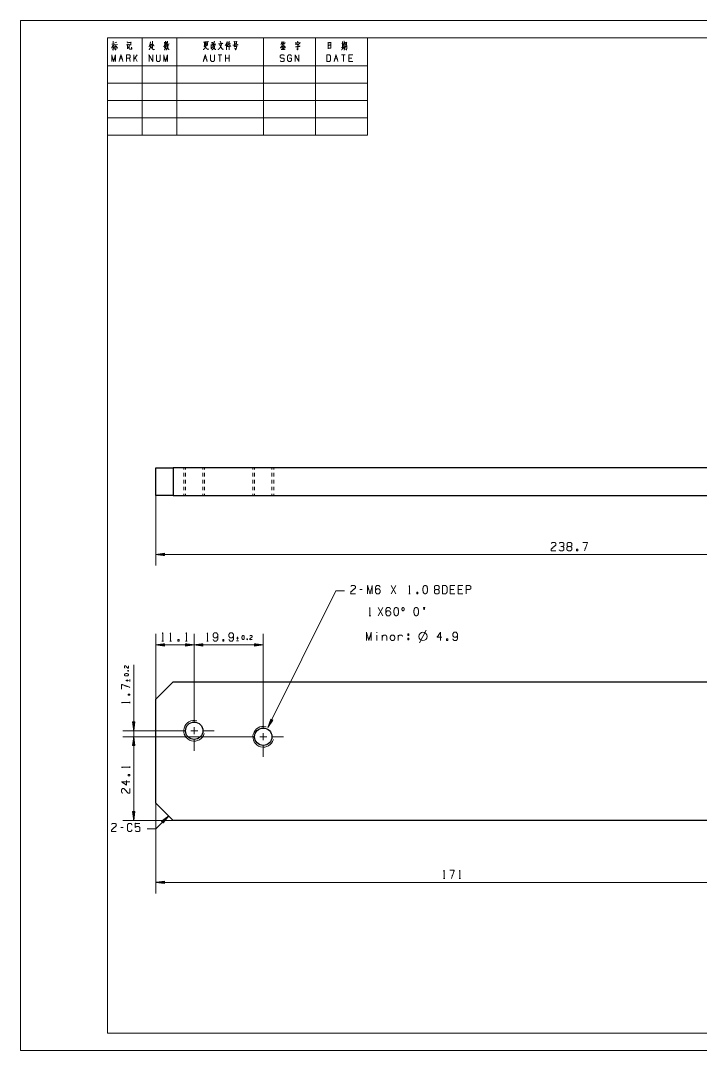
# Model space of a CAD drawing. Header units: millimetres. Extents: x 0 to 420, y 0 to 297.
# Drawn here: x 0 to 195.9, y 0 to 297 of the extents above; entities that cross this region are included whole.
import ezdxf

# ---------------------------------------------------------------- set-up
doc = ezdxf.new("R2010")
doc.units = ezdxf.units.MM
doc.layers.add('1', color=7, linetype='Continuous', true_color=0xffffff)

msp = doc.modelspace()

# ---------------------------------------------------------------- linework, layer by layer
at = {"layer": '1', "color": 132, "linetype": 'Continuous', "lineweight": 18}
for p, q in [((0, 297), (0, 0)), ((420, 297), (0, 297)), ((25, 292), (25, 264)), ((25, 292), (100, 292)), ((25, 292), (100, 292)), ((25, 292), (100, 292)), ((25, 292), (25, 5)), ((415, 292), (25, 292)), ((35, 292), (35, 264)), ((45, 292), (45, 264)), ((70, 292), (70, 264)), ((85, 292), (85, 264)), ((100, 292), (100, 264)), ((25, 284), (100, 284)), ((25, 279), (100, 279)), ((25, 274), (100, 274)), ((25, 269), (100, 269)), ((25, 264), (100, 264)), ((25, 5), (415, 5)), ((0, 0), (420, 0))]:
    msp.add_line(p, q, dxfattribs=at)
at = {"layer": '1', "color": 95, "linetype": 'Continuous', "lineweight": 18}
for p, q in [((26.34, 290.18), (26.96, 290.3)), ((26.7, 289.95), (26.92, 289.68)), ((26.99, 289.99), (27.95, 290.14)), ((27.13, 290.61), (27.71, 290.74)), ((41.34, 290.22), (42.13, 290.38)), ((42.25, 290.16), (42.79, 290.28)), ((53.17, 290.09), (53.7, 290.18)), ((54.91, 288.87), (55.37, 289.43)), ((75.25, 290.57), (75.67, 290.63)), ((75.35, 290.55), (75.45, 290.24)), ((75.83, 289.64), (75.37, 289.56)), ((75.82, 290.51), (76.35, 290.61)), ((75.98, 290.49), (76.11, 290.16)), ((92.56, 290.43), (93.43, 290.55)), ((92.84, 290.07), (93.11, 290.14)), ((92.86, 289.72), (93.09, 289.78)), ((93.6, 290.05), (93.85, 290.12)), ((28.66, 286.17), (29.22, 286.17)), ((31.62, 285.18), (31.34, 286.17)), ((33.59, 287.14), (32.63, 285.78)), ((32.63, 285.18), (32.63, 287.14)), ((33.59, 285.18), (33.04, 286.36)), ((52.94, 286.17), (53.49, 286.17)), ((58.02, 287.14), (56.9, 287.14)), ((57.46, 287.14), (57.46, 285.18)), ((59.02, 285.18), (59.02, 287.14)), ((60.14, 286.17), (59.02, 286.17)), ((60.14, 285.18), (60.14, 287.14)), ((90.65, 286.17), (91.2, 286.17)), ((93.6, 287.14), (92.49, 287.14)), ((93.05, 287.14), (93.05, 285.18)), ((95.45, 286.17), (94.61, 286.17)), ((108.2, 131.7), (106.85, 134.07)), ((106.85, 131.7), (108.2, 134.07)), ((98.44, 132.9), (97.77, 132.9)), ((111.87, 131.7), (112.29, 131.7)), ((124.86, 132.9), (123.85, 132.9)), ((127.14, 132.9), (126.13, 132.9)), ((104.39, 125.35), (103.05, 127.72)), ((103.05, 125.35), (104.39, 127.72)), ((100.48, 125.35), (100.91, 125.35)), ((62.81, 118.86), (62.24, 118.86)), ((62.53, 119.26), (62.53, 118.46)), ((102.65, 119.78), (102.65, 118.2)), ((104.26, 119.78), (104.26, 118.2)), ((108.81, 118.2), (108.81, 119.78)), ((111.58, 118.93), (111.92, 118.93)), ((111.58, 118.93), (111.58, 118.45)), ((114.94, 117.57), (116.94, 121.22)), ((40.74, 118.06), (41.17, 118.06)), ((43.02, 118.06), (43.45, 118.06)), ((47.57, 118.06), (48, 118.06)), ((53.66, 118.06), (54.08, 118.06)), ((62.24, 118.08), (62.81, 118.08)), ((30.69, 107), (30.69, 106.43)), ((31.48, 106.43), (31.48, 107)), ((30.29, 106.72), (31.09, 106.72)), ((31.5, 100.13), (31.5, 100.55)), ((31.5, 81.47), (31.5, 81.9)), ((29.52, 64.31), (28.85, 64.31)), ((121.86, 49.56), (122.29, 49.56)), ((126.42, 49.56), (126.84, 49.56))]:
    msp.add_line(p, q, dxfattribs=at)
at = {"layer": '1', "color": 30, "linetype": 'Continuous', "lineweight": 25}
for p, q in [((38.97, 168.03), (43.97, 168.03)), ((38.97, 160.03), (38.97, 168.03)), ((266.98, 168.03), (43.97, 168.03)), ((43.97, 168.03), (43.97, 160.03)), ((43.97, 160.03), (38.97, 160.03)), ((43.97, 160.03), (266.98, 160.03)), ((43.97, 106.34), (38.97, 101.34)), ((43.97, 106.34), (266.98, 106.34)), ((38.97, 71.34), (38.97, 101.34)), ((38.97, 71.34), (43.97, 66.34)), ((266.98, 66.34), (43.97, 66.34))]:
    msp.add_line(p, q, dxfattribs=at)
at = {"layer": '1', "color": 43, "linetype": 'Continuous', "lineweight": 18}
for p, q in [((47.03, 168.03), (47.03, 167.53)), ((47.03, 166.53), (47.03, 165.53)), ((47.53, 168.03), (47.53, 167.53)), ((47.53, 166.53), (47.53, 165.53)), ((52.53, 167.53), (52.53, 168.03)), ((52.53, 165.53), (52.53, 166.53)), ((53.03, 168.03), (53.03, 167.53)), ((53.03, 166.53), (53.03, 165.53)), ((66.96, 168.03), (66.96, 167.53)), ((66.96, 166.53), (66.96, 165.53)), ((67.46, 168.03), (67.46, 167.53)), ((67.46, 166.53), (67.46, 165.53)), ((72.46, 167.53), (72.46, 168.03)), ((72.46, 165.53), (72.46, 166.53)), ((72.96, 168.03), (72.96, 167.53)), ((72.96, 166.53), (72.96, 165.53)), ((47.03, 164.53), (47.03, 163.53)), ((47.53, 164.53), (47.53, 163.53)), ((52.53, 163.53), (52.53, 164.53)), ((53.03, 164.53), (53.03, 163.53)), ((66.96, 164.53), (66.96, 163.53)), ((67.46, 164.53), (67.46, 163.53)), ((72.46, 163.53), (72.46, 164.53)), ((72.96, 164.53), (72.96, 163.53)), ((47.03, 162.53), (47.03, 161.53)), ((47.03, 160.53), (47.03, 160.03)), ((47.53, 162.53), (47.53, 161.53)), ((47.53, 160.53), (47.53, 160.03)), ((52.53, 161.53), (52.53, 162.53)), ((52.53, 160.03), (52.53, 160.53)), ((53.03, 162.53), (53.03, 161.53)), ((53.03, 160.53), (53.03, 160.03)), ((66.96, 162.53), (66.96, 161.53)), ((66.96, 160.53), (66.96, 160.03)), ((67.46, 162.53), (67.46, 161.53)), ((67.46, 160.53), (67.46, 160.03)), ((72.46, 161.53), (72.46, 162.53)), ((72.46, 160.03), (72.46, 160.53)), ((72.96, 162.53), (72.96, 161.53)), ((72.96, 160.53), (72.96, 160.03))]:
    msp.add_line(p, q, dxfattribs=at)
at = {"layer": '1', "color": 13, "linetype": 'Continuous', "lineweight": 18}
for p, q in [((38.97, 160.03), (38.97, 139.85)), ((41.51, 143.36), (38.97, 143.02)), ((38.97, 143.02), (41.51, 142.69)), ((38.97, 143.02), (277.65, 143.02)), ((41.51, 143.05), (39.16, 143.05)), ((41.51, 143), (39.16, 143)), ((41.51, 143.1), (39.55, 143.1)), ((41.51, 142.94), (39.55, 142.94)), ((41.51, 143.15), (39.94, 143.15)), ((41.51, 142.89), (39.94, 142.89)), ((41.51, 143.2), (40.32, 143.2)), ((41.51, 142.84), (40.32, 142.84)), ((41.51, 143.25), (40.71, 143.25)), ((41.51, 142.79), (40.71, 142.79)), ((41.51, 143.3), (41.09, 143.3)), ((41.51, 142.74), (41.09, 142.74)), ((41.51, 143.35), (41.48, 143.35)), ((41.51, 143.35), (41.48, 143.35)), ((41.51, 142.69), (41.48, 142.69)), ((41.51, 142.69), (41.48, 142.69)), ((41.51, 142.69), (41.51, 143.36)), ((71.3, 93.15), (90.85, 132.51)), ((90.85, 132.51), (93.39, 132.51)), ((38.97, 101.34), (38.97, 120.14)), ((50.03, 97.95), (50.03, 120.14)), ((50.03, 97.95), (50.03, 120.14)), ((69.96, 96.23), (69.96, 120.14)), ((41.51, 117.3), (38.97, 116.97)), ((38.97, 116.97), (41.51, 116.63)), ((50.03, 116.97), (38.97, 116.97)), ((41.51, 116.99), (39.16, 116.99)), ((41.51, 116.94), (39.16, 116.94)), ((41.51, 117.04), (39.55, 117.04)), ((41.51, 116.89), (39.55, 116.89)), ((41.51, 117.09), (39.94, 117.09)), ((41.51, 116.84), (39.94, 116.84)), ((41.51, 117.14), (40.32, 117.14)), ((41.51, 116.79), (40.32, 116.79)), ((41.51, 117.19), (40.71, 117.19)), ((41.51, 116.74), (40.71, 116.74)), ((41.51, 117.24), (41.09, 117.24)), ((41.51, 116.69), (41.09, 116.69)), ((41.51, 117.3), (41.48, 117.3)), ((41.51, 117.3), (41.48, 117.3)), ((41.51, 116.63), (41.48, 116.63)), ((41.51, 116.63), (41.48, 116.63)), ((41.51, 116.63), (41.51, 117.3)), ((47.49, 117.3), (47.53, 117.3)), ((47.49, 117.3), (47.53, 117.3)), ((47.49, 117.3), (47.49, 116.63)), ((50.03, 116.97), (47.49, 117.3)), ((47.49, 117.24), (47.91, 117.24)), ((47.49, 117.19), (48.3, 117.19)), ((47.49, 117.14), (48.68, 117.14)), ((47.49, 117.09), (49.07, 117.09)), ((47.49, 117.04), (49.46, 117.04)), ((47.49, 116.99), (49.84, 116.99)), ((47.49, 116.63), (50.03, 116.97)), ((47.49, 116.94), (49.84, 116.94)), ((47.49, 116.89), (49.46, 116.89)), ((47.49, 116.84), (49.07, 116.84)), ((47.49, 116.79), (48.68, 116.79)), ((47.49, 116.74), (48.3, 116.74)), ((47.49, 116.69), (47.91, 116.69)), ((47.49, 116.63), (47.53, 116.63)), ((47.49, 116.63), (47.53, 116.63)), ((52.57, 117.3), (50.03, 116.97)), ((50.03, 116.97), (52.57, 116.63)), ((50.03, 116.97), (69.96, 116.97)), ((52.57, 116.99), (50.23, 116.99)), ((52.57, 116.94), (50.23, 116.94)), ((52.57, 117.04), (50.61, 117.04)), ((52.57, 116.89), (50.61, 116.89)), ((52.57, 117.09), (51, 117.09)), ((52.57, 116.84), (51, 116.84)), ((52.57, 117.14), (51.39, 117.14)), ((52.57, 116.79), (51.39, 116.79)), ((52.57, 117.19), (51.77, 117.19)), ((52.57, 116.74), (51.77, 116.74)), ((52.57, 117.24), (52.16, 117.24)), ((52.57, 116.69), (52.16, 116.69)), ((52.57, 117.3), (52.54, 117.3)), ((52.57, 117.3), (52.54, 117.3)), ((52.57, 116.63), (52.54, 116.63)), ((52.57, 116.63), (52.54, 116.63)), ((52.57, 116.63), (52.57, 117.3)), ((67.42, 117.3), (67.45, 117.3)), ((67.42, 117.3), (67.45, 117.3)), ((67.42, 117.3), (67.42, 116.63)), ((69.96, 116.97), (67.42, 117.3)), ((67.42, 117.24), (67.84, 117.24)), ((67.42, 117.19), (68.22, 117.19)), ((67.42, 117.14), (68.61, 117.14)), ((67.42, 117.09), (69, 117.09)), ((67.42, 117.04), (69.38, 117.04)), ((67.42, 116.99), (69.77, 116.99)), ((67.42, 116.63), (69.96, 116.97)), ((67.42, 116.94), (69.77, 116.94)), ((67.42, 116.89), (69.38, 116.89)), ((67.42, 116.84), (69, 116.84)), ((67.42, 116.79), (68.61, 116.79)), ((67.42, 116.74), (68.22, 116.74)), ((67.42, 116.69), (67.84, 116.69)), ((67.42, 116.63), (67.45, 116.63)), ((67.42, 116.63), (67.45, 116.63)), ((32.59, 111.16), (32.59, 82.53)), ((72.13, 95.57), (71.3, 93.15)), ((71.3, 93.15), (72.72, 95.28)), ((72.4, 95.44), (71.36, 93.34)), ((72.45, 95.41), (71.4, 93.31)), ((72.36, 95.46), (71.48, 93.7)), ((72.31, 95.48), (71.61, 94.07)), ((72.49, 95.39), (71.62, 93.64)), ((72.27, 95.51), (71.74, 94.44)), ((72.54, 95.37), (71.84, 93.96)), ((72.22, 95.53), (71.86, 94.81)), ((72.18, 95.55), (71.99, 95.18)), ((72.58, 95.35), (72.06, 94.28)), ((72.13, 95.57), (72.12, 95.54)), ((72.13, 95.57), (72.12, 95.54)), ((72.72, 95.28), (72.13, 95.57)), ((72.63, 95.32), (72.27, 94.6)), ((72.68, 95.3), (72.49, 94.93)), ((72.72, 95.28), (72.71, 95.25)), ((72.72, 95.28), (72.71, 95.25)), ((44.27, 92.18), (29.42, 92.18)), ((32.26, 94.72), (32.26, 94.69)), ((32.26, 94.72), (32.26, 94.69)), ((32.26, 94.72), (32.59, 92.18)), ((32.93, 94.72), (32.26, 94.72)), ((32.31, 94.72), (32.31, 94.31)), ((32.36, 94.72), (32.36, 93.92)), ((32.41, 94.72), (32.41, 93.53)), ((32.46, 94.72), (32.46, 93.15)), ((32.52, 94.72), (32.52, 92.76)), ((32.57, 94.72), (32.57, 92.38)), ((32.59, 92.18), (32.93, 94.72)), ((32.62, 94.72), (32.62, 92.38)), ((32.67, 94.72), (32.67, 92.76)), ((32.72, 94.72), (32.72, 93.15)), ((32.77, 94.72), (32.77, 93.53)), ((32.82, 94.72), (32.82, 93.92)), ((32.87, 94.72), (32.87, 94.31)), ((32.92, 94.72), (32.92, 94.69)), ((32.92, 94.72), (32.92, 94.69)), ((64.19, 90.46), (29.42, 90.46)), ((64.19, 90.46), (29.42, 90.46)), ((32.59, 90.46), (32.26, 87.92)), ((32.59, 90.46), (32.26, 87.92)), ((32.41, 87.92), (32.41, 89.11)), ((32.41, 87.92), (32.41, 89.11)), ((32.46, 87.92), (32.46, 89.5)), ((32.46, 87.92), (32.46, 89.5)), ((32.52, 87.92), (32.52, 89.89)), ((32.52, 87.92), (32.52, 89.89)), ((32.57, 87.92), (32.57, 90.27)), ((32.57, 87.92), (32.57, 90.27)), ((32.93, 87.92), (32.59, 90.46)), ((32.93, 87.92), (32.59, 90.46)), ((32.59, 90.46), (32.59, 66.34)), ((32.62, 87.92), (32.62, 90.27)), ((32.62, 87.92), (32.62, 90.27)), ((32.67, 87.92), (32.67, 89.89)), ((32.67, 87.92), (32.67, 89.89)), ((32.72, 87.92), (32.72, 89.5)), ((32.72, 87.92), (32.72, 89.5)), ((32.77, 87.92), (32.77, 89.11)), ((32.77, 87.92), (32.77, 89.11)), ((32.26, 87.92), (32.26, 87.96)), ((32.26, 87.92), (32.26, 87.96)), ((32.26, 87.92), (32.26, 87.96)), ((32.26, 87.92), (32.26, 87.96)), ((32.26, 87.92), (32.93, 87.92)), ((32.26, 87.92), (32.93, 87.92)), ((32.31, 87.92), (32.31, 88.34)), ((32.31, 87.92), (32.31, 88.34)), ((32.36, 87.92), (32.36, 88.73)), ((32.36, 87.92), (32.36, 88.73)), ((32.82, 87.92), (32.82, 88.73)), ((32.82, 87.92), (32.82, 88.73)), ((32.87, 87.92), (32.87, 88.34)), ((32.87, 87.92), (32.87, 88.34)), ((32.92, 87.92), (32.92, 87.96)), ((32.92, 87.92), (32.92, 87.96)), ((32.92, 87.92), (32.92, 87.96)), ((32.92, 87.92), (32.92, 87.96)), ((38.97, 71.34), (38.97, 45.29)), ((32.26, 68.88), (32.26, 68.84)), ((32.26, 68.88), (32.26, 68.84)), ((32.26, 68.88), (32.59, 66.34)), ((32.93, 68.88), (32.26, 68.88)), ((32.31, 68.88), (32.31, 68.46)), ((32.36, 68.88), (32.36, 68.07)), ((32.41, 68.88), (32.41, 67.69)), ((32.46, 68.88), (32.46, 67.3)), ((32.52, 68.88), (32.52, 66.91)), ((32.57, 68.88), (32.57, 66.53)), ((32.59, 66.34), (32.93, 68.88)), ((32.62, 68.88), (32.62, 66.53)), ((32.67, 68.88), (32.67, 66.91)), ((32.72, 68.88), (32.72, 67.3)), ((32.77, 68.88), (32.77, 67.69)), ((32.82, 68.88), (32.82, 68.07)), ((32.87, 68.88), (32.87, 68.46)), ((32.92, 68.88), (32.92, 68.84)), ((32.92, 68.88), (32.92, 68.84)), ((43.97, 66.34), (29.42, 66.34)), ((38.98, 63.92), (42.68, 67.63)), ((42.68, 67.63), (40.65, 66.07)), ((40.65, 66.06), (40.67, 66.09)), ((40.65, 66.06), (40.67, 66.09)), ((40.65, 66.07), (41.12, 65.59)), ((40.69, 66.03), (40.98, 66.32)), ((40.72, 65.99), (41.29, 66.56)), ((40.76, 65.96), (41.6, 66.8)), ((40.79, 65.92), (41.91, 67.03)), ((40.83, 65.88), (42.22, 67.27)), ((40.87, 65.85), (42.53, 67.51)), ((40.9, 65.81), (42.56, 67.47)), ((40.94, 65.78), (42.32, 67.16)), ((40.97, 65.74), (42.09, 66.85)), ((41.01, 65.7), (41.85, 66.55)), ((41.05, 65.67), (41.61, 66.24)), ((41.08, 65.63), (41.38, 65.93)), ((41.12, 65.59), (42.68, 67.63)), ((41.12, 65.6), (41.14, 65.62)), ((41.12, 65.6), (41.14, 65.62)), ((38.98, 63.92), (36.44, 63.92)), ((41.51, 48.8), (38.97, 48.47)), ((38.97, 48.47), (41.51, 48.13)), ((209.99, 48.47), (38.97, 48.47)), ((41.51, 48.49), (39.16, 48.49)), ((41.51, 48.44), (39.16, 48.44)), ((41.51, 48.54), (39.55, 48.54)), ((41.51, 48.39), (39.55, 48.39)), ((41.51, 48.59), (39.94, 48.59)), ((41.51, 48.34), (39.94, 48.34)), ((41.51, 48.65), (40.32, 48.65)), ((41.51, 48.29), (40.32, 48.29)), ((41.51, 48.7), (40.71, 48.7)), ((41.51, 48.24), (40.71, 48.24)), ((41.51, 48.75), (41.09, 48.75)), ((41.51, 48.19), (41.09, 48.19)), ((41.51, 48.8), (41.48, 48.8)), ((41.51, 48.8), (41.48, 48.8)), ((41.51, 48.14), (41.48, 48.14)), ((41.51, 48.14), (41.48, 48.14)), ((41.51, 48.13), (41.51, 48.8))]:
    msp.add_line(p, q, dxfattribs=at)
at = {"layer": '1', "color": 252, "linetype": 'Continuous', "lineweight": 18}
for p, q in [((50.03, 94.78), (50.03, 97.95)), ((69.96, 93.06), (69.96, 96.23)), ((47.44, 92.18), (44.27, 92.18)), ((49.03, 92.18), (51.04, 92.18)), ((50.03, 91.18), (50.03, 93.19)), ((52.63, 92.18), (55.8, 92.18)), ((50.03, 89.59), (50.03, 86.42)), ((67.37, 90.46), (64.19, 90.46)), ((68.96, 90.46), (70.96, 90.46)), ((69.96, 89.46), (69.96, 91.47)), ((72.55, 90.46), (75.73, 90.46)), ((69.96, 87.87), (69.96, 84.7))]:
    msp.add_line(p, q, dxfattribs=at)
at = {"layer": '1', "color": 95, "linetype": 'Continuous', "lineweight": 18}
msp.add_circle((115.98, 119.4), 1.2, dxfattribs=at)
at = {"layer": '1', "color": 30, "linetype": 'Continuous', "lineweight": 25}
for centre in [(50.03, 92.18), (69.96, 90.46)]:
    msp.add_circle(centre, 2.5, dxfattribs=at)
at = {"layer": '1', "color": 30, "linetype": 'Continuous', "lineweight": 13}
for centre in [(50.03, 92.18), (69.96, 90.46)]:
    msp.add_arc(centre, 3, 75, 345, dxfattribs=at)
at = {"layer": '1', "color": 95, "linetype": 'Continuous', "lineweight": 18}
for points, knots in [([(26.67, 291.07), (26.66, 288.89), (26.63, 288.5), (26.61, 288.71), (26.64, 288.94)], [0, 0, 0.723303, 0.854546, 0.923601, 1, 1]), ([(41.73, 291.07), (41.76, 290.92), (41.76, 289.78), (41.73, 289.93), (41.76, 290.05)], [0, 0, 0.094654, 0.823636, 0.91829, 1, 1]), ([(42.33, 291.11), (42.33, 290.98), (42.32, 290.76), (42.27, 290.47), (42.23, 290.16), (42.17, 289.91), (42.1, 289.68), (42.08, 289.62)], [0, 0, 0.081852, 0.232243, 0.425429, 0.63211, 0.800313, 0.957953, 1, 1]), ([(60.08, 291.07), (60.12, 290.98), (60.09, 291.03), (60.11, 288.54), (60.09, 288.73), (60.11, 289.04)], [0, 0, 0.029975, 0.04619, 0.840789, 0.900562, 1, 1]), ([(61.57, 291.07), (61.63, 290.82), (61.63, 290.09), (61.63, 290.28), (62.33, 290.38), (62.21, 290.38), (62.24, 290.9), (62.26, 290.98), (62.29, 290.92), (62.19, 290.9), (61.63, 290.82)], [0, 0, 0.076614, 0.294117, 0.350048, 0.563214, 0.598361, 0.753971, 0.779215, 0.799829, 0.831205, 1, 1]), ([(79.78, 291.09), (79.89, 290.96), (79.93, 290.86), (79.96, 290.69)], [0, 0, 0.364604, 0.619196, 1, 1]), ([(93.21, 291.11), (93.24, 290.98), (93.19, 289.37)], [0, 0, 0.073211, 1, 1]), ([(26.67, 290.16), (26.6, 289.91), (26.48, 289.62), (26.35, 289.35), (26.23, 289.14)], [0, 0, 0.233514, 0.515368, 0.78555, 1, 1]), ([(27.18, 289.66), (27.17, 289.58), (26.86, 288.96)], [0, 0, 0.108202, 1, 1]), ([(27.37, 289.99), (27.42, 289.87), (27.42, 288.83), (27.4, 288.6), (27.39, 288.52), (27.11, 288.85), (27.39, 288.56)], [0, 0, 0.056947, 0.504404, 0.603051, 0.639405, 0.826366, 1, 1]), ([(27.61, 289.58), (27.87, 289.16), (27.92, 289), (27.81, 289.27)], [0, 0, 0.516563, 0.696901, 1, 1]), ([(30.53, 289.99), (30.92, 290.09), (30.86, 290.16), (30.83, 288.96), (30.77, 288.83), (31.12, 289.41)], [0, 0, 0.158008, 0.19221, 0.673433, 0.728446, 1, 1]), ([(30.7, 290.88), (30.87, 290.72), (30.92, 290.63), (30.92, 290.53), (30.9, 290.67)], [0, 0, 0.413146, 0.573572, 0.750721, 1, 1]), ([(31.19, 290.63), (31.87, 290.74), (31.82, 290.8), (31.73, 290.05), (31.82, 290.05), (31.25, 289.99)], [0, 0, 0.313958, 0.349012, 0.694882, 0.735357, 1, 1]), ([(31.22, 290.22), (31.25, 289.91), (31.25, 289.2), (31.27, 288.98), (31.3, 288.87), (31.34, 288.81), (31.41, 288.77), (31.53, 288.75), (31.66, 288.73), (32.03, 288.79), (32, 289.33), (32, 288.79)], [0, 0, 0.097093, 0.316208, 0.387239, 0.42073, 0.444406, 0.470581, 0.507596, 0.549105, 0.664641, 0.832445, 1, 1]), ([(37.43, 290.84), (37.42, 290.72), (37.34, 290.3), (37.26, 290.01), (37.18, 289.8), (37.09, 289.6), (37.01, 289.43)], [0, 0, 0.084498, 0.36853, 0.573114, 0.721457, 0.873368, 1, 1]), ([(37.28, 290.09), (37.75, 290.18), (37.71, 290.22), (37.68, 290.03), (37.62, 289.76), (37.56, 289.6), (37.48, 289.37), (37.4, 289.18), (37.28, 288.98), (37.2, 288.81), (37.02, 288.56)], [0, 0, 0.202443, 0.228131, 0.308408, 0.425631, 0.500403, 0.604281, 0.689483, 0.790714, 0.870506, 1, 1]), ([(37.28, 289.8), (38.22, 288.62), (38.56, 288.65), (38.54, 288.65), (38.24, 288.67), (38.08, 288.81)], [0, 0, 0.632183, 0.773704, 0.779845, 0.909108, 1, 1]), ([(37.97, 291.05), (38.02, 290.94), (38, 290.84), (37.99, 289.12), (37.97, 289.23), (38, 289.45)], [0, 0, 0.049543, 0.095606, 0.852767, 0.898838, 1, 1]), ([(38.1, 290.16), (38.13, 290.14), (38.4, 289.8), (38.47, 289.68)], [0, 0, 0.059448, 0.761031, 1, 1]), ([(41.75, 290.24), (41.62, 290.01), (41.48, 289.8), (41.35, 289.64), (41.22, 289.49)], [0, 0, 0.287221, 0.555142, 0.786181, 1, 1]), ([(41.34, 289.31), (41.97, 289.45), (41.98, 289.64), (41.98, 289.56), (41.91, 289.31), (41.81, 289.04), (41.7, 288.83), (41.59, 288.71), (41.48, 288.58), (41.41, 288.52)], [0, 0, 0.30447, 0.39258, 0.431622, 0.553714, 0.689469, 0.798362, 0.878841, 0.954752, 1, 1]), ([(41.43, 290.8), (41.56, 290.57), (41.59, 290.43)], [0, 0, 0.640221, 1, 1]), ([(41.72, 289.66), (41.56, 289.08), (41.66, 289.04), (41.78, 289), (41.89, 288.94), (42.04, 288.85)], [0, 0, 0.5291, 0.62629, 0.735524, 0.852093, 1, 1]), ([(41.76, 290.2), (41.94, 290.07), (42.03, 289.97)], [0, 0, 0.613122, 1, 1]), ([(42.03, 290.92), (42.03, 290.82), (41.91, 290.34)], [0, 0, 0.174301, 1, 1]), ([(42.54, 290.16), (42.49, 289.8), (42.45, 289.56), (42.41, 289.35), (42.35, 289.16), (42.23, 288.91), (42.13, 288.73), (42.01, 288.56), (41.92, 288.48)], [0, 0, 0.19438, 0.332636, 0.448614, 0.555649, 0.70616, 0.822692, 0.933847, 1, 1]), ([(42.22, 289.89), (42.25, 289.85), (42.39, 289.27), (42.49, 289), (42.6, 288.71), (42.63, 288.65), (42.85, 288.67), (42.63, 288.69), (42.55, 288.81)], [0, 0, 0.026721, 0.341749, 0.493483, 0.655465, 0.691641, 0.80784, 0.924039, 1, 1]), ([(53.44, 290.84), (53.42, 290.18), (53.41, 289.85), (53.39, 289.66), (53.38, 289.56), (53.36, 289.43), (53.32, 289.31), (53.27, 289.2), (53.14, 289.02), (53, 288.85), (52.79, 288.73), (52.69, 288.67), (52.65, 288.65)], [0, 0, 0.263783, 0.395771, 0.470171, 0.511786, 0.56157, 0.614019, 0.658777, 0.749614, 0.837596, 0.932985, 0.980677, 1, 1]), ([(52.76, 290.82), (52.82, 290.78), (52.85, 290.8), (54.11, 290.94), (54.07, 290.96), (53.92, 290.92)], [0, 0, 0.045522, 0.068286, 0.872626, 0.90344, 1, 1]), ([(52.82, 289.6), (52.89, 289.6), (53.17, 289.37), (53.41, 289.16), (53.63, 288.98), (53.9, 288.71), (54.23, 288.75), (53.92, 288.71), (53.82, 288.79)], [0, 0, 0.033467, 0.197839, 0.340788, 0.472468, 0.649452, 0.797921, 0.939753, 1, 1]), ([(53, 290.59), (53.04, 290.41), (53.04, 289.66), (53.03, 289.7), (53.89, 289.85), (53.8, 289.85), (53.89, 290.63), (53.92, 290.57), (53.87, 290.53), (53.04, 290.43)], [0, 0, 0.051663, 0.252803, 0.264656, 0.500971, 0.524672, 0.738301, 0.756829, 0.773117, 1, 1]), ([(54.88, 290.57), (55.47, 290.67), (55.41, 290.74), (55.34, 290.01), (55.41, 290.01), (54.97, 289.93), (54.94, 290.12), (54.97, 289.89), (54.96, 288.96)], [0, 0, 0.181366, 0.207406, 0.429567, 0.451891, 0.588199, 0.645735, 0.715777, 1, 1]), ([(55.98, 290.12), (55.98, 289.99), (55.92, 289.66), (55.86, 289.47), (55.81, 289.31), (55.73, 289.16), (55.65, 289.02), (55.54, 288.87), (55.31, 288.67), (55.13, 288.58)], [0, 0, 0.067236, 0.249298, 0.354996, 0.450079, 0.537949, 0.629663, 0.725721, 0.894899, 1, 1]), ([(55.85, 291.05), (55.82, 290.8), (55.73, 290.47), (55.62, 290.12), (55.53, 289.89), (55.47, 289.72), (55.41, 289.58)], [0, 0, 0.162457, 0.385014, 0.625897, 0.784413, 0.898493, 1, 1]), ([(55.54, 289.8), (55.59, 289.78), (56.04, 288.67), (56.32, 288.65), (56.06, 288.71), (55.98, 288.83)], [0, 0, 0.024909, 0.644018, 0.787117, 0.926016, 1, 1]), ([(55.62, 290.07), (56.27, 290.2), (56.2, 290.22), (56.08, 290.18)], [0, 0, 0.769962, 0.857327, 1, 1]), ([(57.88, 290.32), (57.88, 290.2), (57.81, 289.91), (57.74, 289.68), (57.65, 289.43), (57.52, 289.23), (57.5, 289.18), (57.42, 289.08), (57.31, 288.94), (57.18, 288.81), (57.06, 288.69), (56.93, 288.58)], [0, 0, 0.060656, 0.206644, 0.323463, 0.452143, 0.571976, 0.593424, 0.659716, 0.74639, 0.834816, 0.918178, 1, 1]), ([(57.02, 290.28), (58.29, 290.43), (58.21, 290.45), (58.12, 290.41)], [0, 0, 0.872478, 0.933903, 1, 1]), ([(57.34, 290.05), (57.4, 290.01), (58.1, 288.75), (58.43, 288.69), (58.12, 288.77), (58.02, 288.89)], [0, 0, 0.030854, 0.652647, 0.79375, 0.930716, 1, 1]), ([(57.56, 291.03), (57.66, 290.84), (57.71, 290.72), (57.74, 290.59)], [0, 0, 0.450481, 0.729637, 1, 1]), ([(59.55, 290.98), (59.48, 290.72), (59.38, 290.47), (59.26, 290.24), (59.14, 290.05), (59, 289.85)], [0, 0, 0.21836, 0.428744, 0.629221, 0.801494, 1, 1]), ([(59.38, 290.41), (59.39, 289.16), (59.39, 288.56), (59.38, 288.69), (59.39, 288.91)], [0, 0, 0.565717, 0.839123, 0.896086, 1, 1]), ([(59.57, 289.49), (60.61, 289.7), (60.53, 289.72), (60.4, 289.66)], [0, 0, 0.826976, 0.886334, 1, 1]), ([(59.8, 290.72), (59.76, 290.38), (59.7, 290.09), (59.64, 289.89), (59.6, 289.76)], [0, 0, 0.34211, 0.644851, 0.86512, 1, 1]), ([(59.8, 290.14), (60.47, 290.32), (60.4, 290.32), (60.28, 290.26)], [0, 0, 0.772509, 0.853435, 1, 1]), ([(61.18, 289.87), (61.37, 289.87), (61.75, 289.91), (62.68, 290.05), (62.58, 290.07), (62.43, 290.03)], [0, 0, 0.10704, 0.322386, 0.855626, 0.914427, 1, 1]), ([(61.73, 289.91), (61.63, 289.41), (61.6, 289.49), (62.38, 289.62), (62.33, 289.7), (62.33, 289.62), (62.24, 289.27), (62.19, 289.04), (62.11, 288.85), (62.05, 288.71), (62.01, 288.6), (61.98, 288.58), (61.72, 289.06), (62, 288.62)], [0, 0, 0.13637, 0.159981, 0.371157, 0.396349, 0.418604, 0.516111, 0.579311, 0.63312, 0.675133, 0.705357, 0.714996, 0.861275, 1, 1]), ([(75.64, 290.3), (75.63, 290.2), (75.39, 289.83), (75.38, 289.78), (75.26, 289.6), (75.06, 289.37), (74.85, 289.16)], [0, 0, 0.074337, 0.387309, 0.418539, 0.575027, 0.79286, 1, 1]), ([(75.37, 290.98), (75.35, 290.84), (75.23, 290.53), (75.13, 290.28), (75.01, 290.07)], [0, 0, 0.148006, 0.485257, 0.758321, 1, 1]), ([(75.12, 288.62), (76.23, 288.73), (76.16, 288.73), (75.99, 288.71)], [0, 0, 0.825897, 0.879998, 1, 1]), ([(75.31, 289.27), (75.38, 289), (75.38, 288.87), (75.37, 289.04)], [0, 0, 0.489807, 0.707975, 1, 1]), ([(75.58, 289.43), (75.64, 289.12), (75.61, 288.96), (75.61, 289.18)], [0, 0, 0.443891, 0.680119, 1, 1]), ([(75.61, 290.16), (76.2, 289.37), (76.43, 289.37), (76.2, 289.39), (76.08, 289.54)], [0, 0, 0.599324, 0.742451, 0.886135, 1, 1]), ([(75.91, 290.98), (75.92, 290.88), (75.75, 290.3)], [0, 0, 0.147218, 1, 1]), ([(75.95, 289.41), (75.95, 289.27), (75.77, 288.69)], [0, 0, 0.19307, 1, 1]), ([(79.2, 289.41), (80.57, 289.6), (80.49, 289.62), (80.28, 289.56)], [0, 0, 0.820202, 0.873508, 1, 1]), ([(79.34, 290.74), (79.34, 290.51), (79.33, 290.34), (79.3, 290.22), (79.27, 290.12)], [0, 0, 0.361949, 0.626223, 0.829034, 1, 1]), ([(79.34, 290.49), (80.57, 290.63), (80.56, 290.67), (80.37, 290.26)], [0, 0, 0.712481, 0.737756, 1, 1]), ([(79.49, 290.07), (80.25, 290.18), (80.21, 290.24), (79.92, 289.72)], [0, 0, 0.533866, 0.586729, 1, 1]), ([(79.87, 289.87), (79.9, 289.76), (79.93, 289.64), (79.94, 289.43), (79.94, 289), (79.93, 288.85), (79.9, 288.65), (79.86, 288.52), (79.64, 288.87), (79.87, 288.56)], [0, 0, 0.049623, 0.1085, 0.204239, 0.404798, 0.471991, 0.568442, 0.629223, 0.820578, 1, 1]), ([(88.61, 290.8), (88.64, 290.59), (88.66, 290.14), (88.67, 289.66), (88.67, 289.6), (88.67, 288.83), (88.67, 288.98), (89.24, 289.1), (89.36, 288.96), (89.39, 289.14), (89.39, 289.39), (89.4, 289.87), (89.42, 290.36), (89.42, 290.78), (89.43, 290.72), (88.66, 290.57)], [0, 0, 0.037589, 0.119519, 0.205166, 0.216331, 0.354043, 0.380097, 0.485125, 0.518622, 0.552532, 0.597196, 0.682843, 0.77221, 0.846648, 0.858119, 1, 1]), ([(88.67, 289.83), (89.24, 289.95), (89.18, 289.97), (89.05, 289.89)], [0, 0, 0.728512, 0.805958, 1, 1]), ([(92.52, 289.25), (93.43, 289.41), (93.38, 289.43), (93.33, 289.37)], [0, 0, 0.873246, 0.919206, 1, 1]), ([(92.86, 289.12), (92.84, 289.02), (92.73, 288.81), (92.62, 288.67), (92.52, 288.56)], [0, 0, 0.157085, 0.51447, 0.781154, 1, 1]), ([(92.8, 290.98), (92.83, 290.86), (92.83, 289.31)], [0, 0, 0.075954, 1, 1]), ([(93.09, 289.18), (93.25, 288.94), (93.25, 288.83), (93.19, 289.02)], [0, 0, 0.497679, 0.671694, 1, 1]), ([(93.55, 290.82), (93.59, 290.59), (93.59, 290.14), (93.57, 289.64), (93.55, 289.33), (93.47, 289), (93.38, 288.79), (93.22, 288.48)], [0, 0, 0.096217, 0.285187, 0.491418, 0.620825, 0.76157, 0.854869, 1, 1]), ([(93.57, 289.52), (93.6, 289.52), (93.84, 289.58)], [0, 0, 0.107799, 1, 1]), ([(93.59, 290.57), (94.03, 290.67), (93.98, 290.74), (93.98, 290.05), (94, 289.12), (93.98, 288.77), (93.97, 288.56), (93.95, 288.5), (93.74, 288.77), (93.94, 288.58)], [0, 0, 0.13308, 0.155522, 0.357051, 0.631901, 0.735808, 0.797028, 0.815849, 0.918301, 1, 1]), ([(26.26, 285.18), (26.26, 287.14), (26.82, 285.18), (27.37, 287.14), (27.37, 285.18)], [0, 0, 0.245192, 0.5, 0.754808, 1, 1]), ([(30.51, 285.18), (30.51, 287.14), (31.34, 287.14), (31.62, 286.96), (31.62, 286.36), (31.34, 286.17), (30.51, 286.17)], [0, 0, 0.400952, 0.571035, 0.639278, 0.761676, 0.829917, 1, 1]), ([(37.01, 285.18), (37.01, 287.14), (38.12, 285.18), (38.12, 287.14)], [0, 0, 0.317574, 0.682426, 1, 1]), ([(39.13, 287.14), (39.13, 285.57), (39.39, 285.18), (39.95, 285.18), (40.24, 285.57), (40.24, 287.14)], [0, 0, 0.337152, 0.438599, 0.557781, 0.662848, 1, 1]), ([(41.25, 285.18), (41.25, 287.14), (41.81, 285.18), (42.36, 287.14), (42.36, 285.18)], [0, 0, 0.245192, 0.5, 0.754808, 1, 1]), ([(54.78, 287.14), (54.78, 285.57), (55.05, 285.18), (55.6, 285.18), (55.89, 285.57), (55.89, 287.14)], [0, 0, 0.337152, 0.438599, 0.557781, 0.662848, 1, 1]), ([(74.85, 285.36), (75.13, 285.18), (75.7, 285.18), (75.98, 285.39), (75.98, 285.97), (75.7, 286.17), (75.15, 286.17), (74.85, 286.36), (74.85, 286.96), (75.15, 287.14), (75.7, 287.14), (75.98, 286.96)], [0, 0, 0.068035, 0.184054, 0.254521, 0.372333, 0.442799, 0.555843, 0.626367, 0.748393, 0.81892, 0.931964, 1, 1]), ([(77.55, 286.17), (78.1, 286.17), (78.1, 285.57), (77.82, 285.18), (77.25, 285.18), (76.97, 285.57), (76.97, 286.75), (77.27, 287.14), (77.81, 287.14), (78.09, 286.75)], [0, 0, 0.103295, 0.214797, 0.304261, 0.410274, 0.499739, 0.718892, 0.809956, 0.910533, 1, 1]), ([(79.11, 285.18), (79.11, 287.14), (80.22, 285.18), (80.22, 287.14)], [0, 0, 0.317574, 0.682426, 1, 1]), ([(88.25, 285.18), (89.07, 285.18), (89.36, 285.57), (89.36, 286.75), (89.07, 287.14), (88.25, 287.14), (88.25, 285.18)], [0, 0, 0.142133, 0.227159, 0.431787, 0.516817, 0.65895, 1, 1]), ([(90.37, 285.18), (90.93, 287.14), (91.48, 285.18)], [0, 0, 0.5, 1, 1]), ([(95.73, 285.18), (94.61, 285.18), (94.61, 287.14), (95.73, 287.14)], [0, 0, 0.265389, 0.734611, 1, 1]), ([(152.96, 146.26), (153.28, 146.49), (153.96, 146.49), (154.3, 146.26), (154.3, 145.79), (152.94, 144.59), (152.96, 144.11), (154.3, 144.11)], [0, 0, 0.069694, 0.192978, 0.265275, 0.350228, 0.674741, 0.759753, 1, 1]), ([(156.24, 145.31), (156.58, 145.54), (156.58, 146.26), (156.24, 146.49), (155.55, 146.49), (155.22, 146.26)], [0, 0, 0.153874, 0.429851, 0.583727, 0.846124, 1, 1]), ([(157.83, 145.31), (157.51, 145.54), (157.51, 146.26), (157.83, 146.49), (158.52, 146.49), (158.85, 146.26), (158.85, 145.54), (158.52, 145.31), (157.83, 145.31), (157.49, 145.06), (157.49, 144.36), (157.83, 144.11), (158.52, 144.11), (158.85, 144.34), (158.85, 145.06), (158.52, 145.31)], [0, 0, 0.047573, 0.136084, 0.183658, 0.267815, 0.317166, 0.405678, 0.455028, 0.539185, 0.590297, 0.675757, 0.726869, 0.811026, 0.860376, 0.948888, 1, 1]), ([(162.56, 144.11), (163.41, 146.49), (162.06, 146.49)], [0, 0, 0.652471, 1, 1]), ([(155.23, 144.34), (155.55, 144.11), (156.24, 144.11), (156.58, 144.34), (156.58, 145.06), (156.24, 145.31), (155.73, 145.31)], [0, 0, 0.124121, 0.343688, 0.472447, 0.703378, 0.836733, 1, 1]), ([(160.28, 144.11), (160.62, 144.11), (160.62, 144.59), (160.28, 144.59), (160.28, 144.11)], [0, 0, 0.207088, 0.5, 0.707088, 1, 1]), ([(95.15, 133.85), (95.47, 134.07), (96.16, 134.07), (96.5, 133.85), (96.5, 133.37), (95.14, 132.17), (95.15, 131.7), (96.5, 131.7)], [0, 0, 0.069693, 0.192977, 0.265274, 0.350227, 0.67474, 0.759752, 1, 1]), ([(100.02, 131.7), (100.02, 134.07), (100.7, 131.7), (101.37, 134.07), (101.37, 131.7)], [0, 0, 0.245192, 0.5, 0.754808, 1, 1]), ([(102.3, 132.65), (102.62, 133.12), (103.31, 133.12), (103.64, 132.65), (103.64, 132.17), (103.31, 131.7), (102.62, 131.7), (102.3, 132.17), (102.3, 133.6), (102.62, 134.07), (103.31, 134.07), (103.64, 133.6)], [0, 0, 0.076963, 0.169762, 0.248074, 0.312018, 0.39033, 0.483129, 0.560092, 0.751926, 0.828889, 0.921688, 1, 1]), ([(111.94, 133.87), (112.08, 134.07), (112.08, 131.7)], [0, 0, 0.093489, 1, 1]), ([(116.79, 131.7), (117.13, 131.95), (117.3, 132.65), (117.3, 133.12), (117.13, 133.85), (116.79, 134.07), (116.45, 134.07), (116.12, 133.85), (115.94, 133.12), (115.96, 132.65), (116.12, 131.95), (116.45, 131.7), (116.79, 131.7)], [0, 0, 0.067526, 0.183972, 0.260584, 0.380943, 0.446141, 0.500306, 0.565504, 0.685864, 0.762529, 0.878309, 0.945835, 1, 1]), ([(119.62, 132.9), (119.3, 133.12), (119.3, 133.85), (119.62, 134.07), (120.31, 134.07), (120.64, 133.85), (120.64, 133.12), (120.31, 132.9), (119.62, 132.9), (119.28, 132.65), (119.28, 131.95), (119.62, 131.7), (120.31, 131.7), (120.64, 131.92), (120.64, 132.65), (120.31, 132.9)], [0, 0, 0.047573, 0.136085, 0.183659, 0.267815, 0.317165, 0.405677, 0.455028, 0.539184, 0.590297, 0.675756, 0.726869, 0.811025, 0.860376, 0.948887, 1, 1]), ([(121.58, 131.7), (122.57, 131.7), (122.92, 132.17), (122.92, 133.6), (122.57, 134.07), (121.58, 134.07), (121.58, 131.7)], [0, 0, 0.142135, 0.227161, 0.43179, 0.516816, 0.658951, 1, 1]), ([(125.2, 131.7), (123.85, 131.7), (123.85, 134.07), (125.2, 134.07)], [0, 0, 0.26539, 0.73461, 1, 1]), ([(127.47, 131.7), (126.13, 131.7), (126.13, 134.07), (127.47, 134.07)], [0, 0, 0.265391, 0.734609, 1, 1]), ([(128.41, 131.7), (128.41, 134.07), (129.41, 134.07), (129.75, 133.85), (129.75, 133.12), (129.4, 132.9), (128.41, 132.9)], [0, 0, 0.401146, 0.571312, 0.639588, 0.762043, 0.832819, 1, 1]), ([(114.18, 131.7), (114.51, 131.7), (114.51, 132.17), (114.18, 132.17), (114.18, 131.7)], [0, 0, 0.207088, 0.5, 0.707088, 1, 1]), ([(100.55, 127.52), (100.7, 127.72), (100.7, 125.35)], [0, 0, 0.093489, 1, 1]), ([(105.32, 126.3), (105.64, 126.77), (106.33, 126.77), (106.67, 126.3), (106.67, 125.82), (106.33, 125.35), (105.64, 125.35), (105.32, 125.82), (105.32, 127.25), (105.64, 127.72), (106.33, 127.72), (106.67, 127.25)], [0, 0, 0.076963, 0.169761, 0.248073, 0.312018, 0.390331, 0.483128, 0.560092, 0.751927, 0.82889, 0.921688, 1, 1]), ([(108.43, 125.35), (108.77, 125.6), (108.94, 126.3), (108.94, 126.77), (108.77, 127.5), (108.43, 127.72), (108.09, 127.72), (107.76, 127.5), (107.58, 126.77), (107.6, 126.3), (107.76, 125.6), (108.09, 125.35), (108.43, 125.35)], [0, 0, 0.067526, 0.183971, 0.260583, 0.380943, 0.446141, 0.500306, 0.565504, 0.685863, 0.762528, 0.878309, 0.945835, 1, 1]), ([(110.14, 126.77), (110.37, 126.77), (110.58, 127.1), (110.58, 127.42), (110.37, 127.75), (110.14, 127.75), (109.91, 127.42), (109.91, 127.1), (110.14, 126.77)], [0, 0, 0.08568, 0.230394, 0.351584, 0.496296, 0.581976, 0.730391, 0.851581, 1, 1]), ([(114.2, 125.35), (114.53, 125.6), (114.71, 126.3), (114.71, 126.77), (114.53, 127.5), (114.2, 127.72), (113.86, 127.72), (113.53, 127.5), (113.35, 126.77), (113.37, 126.3), (113.53, 125.6), (113.86, 125.35), (114.2, 125.35)], [0, 0, 0.067526, 0.183971, 0.260584, 0.380943, 0.446141, 0.500306, 0.565504, 0.685864, 0.762529, 0.87831, 0.945835, 1, 1]), ([(116.32, 127.02), (116.14, 127.72), (116.48, 127.72), (116.32, 127.02)], [0, 0, 0.406594, 0.595727, 1, 1]), ([(40.82, 120.23), (40.96, 120.43), (40.96, 118.06)], [0, 0, 0.093489, 1, 1]), ([(43.09, 120.23), (43.23, 120.43), (43.23, 118.06)], [0, 0, 0.093489, 1, 1]), ([(47.65, 120.23), (47.79, 120.43), (47.79, 118.06)], [0, 0, 0.09349, 1, 1]), ([(53.73, 120.23), (53.87, 120.43), (53.87, 118.06)], [0, 0, 0.093489, 1, 1]), ([(55.48, 118.53), (55.79, 118.06), (56.48, 118.06), (56.82, 118.53), (56.82, 119.96), (56.48, 120.43), (55.79, 120.43), (55.48, 119.96), (55.46, 119.48), (55.79, 119.01), (56.48, 119.01), (56.82, 119.48)], [0, 0, 0.076856, 0.169525, 0.247728, 0.439296, 0.5175, 0.610168, 0.687025, 0.750925, 0.829128, 0.921797, 1, 1]), ([(60.03, 118.53), (60.35, 118.06), (61.04, 118.06), (61.37, 118.53), (61.37, 119.96), (61.04, 120.43), (60.35, 120.43), (60.03, 119.96), (60.01, 119.48), (60.35, 119.01), (61.04, 119.01), (61.37, 119.48)], [0, 0, 0.076856, 0.169525, 0.247728, 0.439296, 0.517499, 0.610168, 0.687024, 0.750925, 0.829128, 0.921797, 1, 1]), ([(64.22, 118.46), (64.39, 118.59), (64.48, 118.94), (64.48, 119.18), (64.39, 119.54), (64.22, 119.65), (64.05, 119.65), (63.88, 119.54), (63.8, 119.18), (63.8, 118.94), (63.88, 118.59), (64.05, 118.46), (64.22, 118.46)], [0, 0, 0.067527, 0.18397, 0.260584, 0.380943, 0.446141, 0.500306, 0.565504, 0.685863, 0.76253, 0.878309, 0.945835, 1, 1]), ([(66.08, 119.54), (66.24, 119.65), (66.58, 119.65), (66.75, 119.54), (66.75, 119.3), (66.07, 118.7), (66.08, 118.46), (66.75, 118.46)], [0, 0, 0.069692, 0.192978, 0.265274, 0.350228, 0.674739, 0.759752, 1, 1]), ([(99.71, 118.2), (99.71, 120.58), (100.38, 118.2), (101.05, 120.58), (101.05, 118.2)], [0, 0, 0.245192, 0.5, 0.754808, 1, 1]), ([(102.65, 120.43), (102.69, 120.53), (102.65, 120.6), (102.62, 120.53), (102.65, 120.43)], [0, 0, 0.280645, 0.50001, 0.719364, 1, 1]), ([(104.26, 119.18), (104.37, 119.48), (104.56, 119.7), (104.81, 119.78), (105.04, 119.78), (105.28, 119.7), (105.48, 119.48), (105.59, 119.18), (105.59, 118.2)], [0, 0, 0.107752, 0.208451, 0.29601, 0.37382, 0.461379, 0.562078, 0.66983, 1, 1]), ([(106.64, 118.5), (106.84, 118.28), (107.08, 118.2), (107.31, 118.2), (107.56, 118.28), (107.76, 118.5), (107.86, 118.83), (107.86, 119.18), (107.76, 119.48), (107.56, 119.7), (107.31, 119.78), (107.08, 119.78), (106.84, 119.7), (106.64, 119.48), (106.54, 119.18), (106.54, 118.83), (106.64, 118.5)], [0, 0, 0.063224, 0.118198, 0.167051, 0.222025, 0.285249, 0.357934, 0.432348, 0.5, 0.563224, 0.618198, 0.667051, 0.722025, 0.785249, 0.852901, 0.927314, 1, 1]), ([(108.81, 119.18), (108.92, 119.48), (109.11, 119.7), (109.36, 119.78), (109.7, 119.78), (109.94, 119.7), (110.14, 119.48)], [0, 0, 0.18019, 0.348581, 0.495009, 0.685183, 0.831605, 1, 1]), ([(111.58, 119.63), (111.58, 120.1), (111.92, 120.1), (111.92, 119.63), (111.58, 119.63)], [0, 0, 0.292908, 0.5, 0.792908, 1, 1]), ([(111.92, 118.93), (111.92, 118.45), (111.58, 118.45)], [0, 0, 0.585816, 1, 1]), ([(121.38, 119.15), (120.03, 119.15), (121.04, 120.58), (121.04, 118.2)], [0, 0, 0.24587, 0.565296, 1, 1]), ([(124.59, 118.68), (124.9, 118.2), (125.59, 118.2), (125.93, 118.68), (125.93, 120.1), (125.59, 120.58), (124.9, 120.58), (124.59, 120.1), (124.57, 119.63), (124.9, 119.15), (125.59, 119.15), (125.93, 119.63)], [0, 0, 0.076856, 0.169525, 0.247728, 0.439296, 0.5175, 0.610168, 0.687025, 0.750925, 0.829128, 0.921797, 1, 1]), ([(45.33, 118.06), (45.67, 118.06), (45.67, 118.53), (45.33, 118.53), (45.33, 118.06)], [0, 0, 0.207088, 0.5, 0.707088, 1, 1]), ([(58.25, 118.06), (58.58, 118.06), (58.58, 118.53), (58.25, 118.53), (58.25, 118.06)], [0, 0, 0.207088, 0.5, 0.707088, 1, 1]), ([(65.19, 118.46), (65.36, 118.46), (65.36, 118.7), (65.19, 118.7), (65.19, 118.46)], [0, 0, 0.207086, 0.5, 0.707086, 1, 1]), ([(122.8, 118.2), (123.14, 118.2), (123.14, 118.68), (122.8, 118.68), (122.8, 118.2)], [0, 0, 0.207088, 0.5, 0.707088, 1, 1]), ([(30.02, 110.27), (29.91, 110.43), (29.91, 110.78), (30.02, 110.94), (30.26, 110.94), (30.86, 110.26), (31.09, 110.27), (31.09, 110.94)], [0, 0, 0.069691, 0.192976, 0.265274, 0.350227, 0.67474, 0.759752, 1, 1]), ([(31.09, 108.41), (30.97, 108.58), (30.62, 108.67), (30.38, 108.67), (30.02, 108.58), (29.91, 108.41), (29.91, 108.24), (30.02, 108.07), (30.38, 107.99), (30.62, 107.99), (30.97, 108.07), (31.09, 108.24), (31.09, 108.41)], [0, 0, 0.067526, 0.183973, 0.260585, 0.380944, 0.446143, 0.500306, 0.565505, 0.685864, 0.762529, 0.878311, 0.945837, 1, 1]), ([(31.09, 109.38), (31.09, 109.55), (30.86, 109.55), (30.86, 109.38), (31.09, 109.38)], [0, 0, 0.207085, 0.5, 0.707085, 1, 1]), ([(31.5, 104.71), (29.12, 105.56), (29.12, 104.22)], [0, 0, 0.652471, 1, 1]), ([(31.5, 102.44), (31.5, 102.77), (31.02, 102.77), (31.02, 102.44), (31.5, 102.44)], [0, 0, 0.207088, 0.5, 0.707088, 1, 1]), ([(29.32, 100.2), (29.12, 100.34), (31.5, 100.34)], [0, 0, 0.093488, 1, 1]), ([(29.32, 81.54), (29.12, 81.68), (31.5, 81.68)], [0, 0, 0.093489, 1, 1]), ([(30.55, 77.8), (30.55, 76.46), (29.12, 77.47), (31.5, 77.47)], [0, 0, 0.245869, 0.565295, 1, 1]), ([(31.5, 79.23), (31.5, 79.57), (31.02, 79.57), (31.02, 79.23), (31.5, 79.23)], [0, 0, 0.207088, 0.5, 0.707088, 1, 1]), ([(29.35, 74.18), (29.12, 74.5), (29.12, 75.19), (29.35, 75.53), (29.82, 75.53), (31.02, 74.16), (31.5, 74.18), (31.5, 75.53)], [0, 0, 0.069692, 0.192977, 0.265274, 0.350227, 0.67474, 0.759752, 1, 1]), ([(26.24, 65.26), (26.55, 65.48), (27.24, 65.48), (27.58, 65.26), (27.58, 64.78), (26.22, 63.58), (26.24, 63.11), (27.58, 63.11)], [0, 0, 0.069692, 0.192977, 0.265274, 0.350227, 0.67474, 0.759752, 1, 1]), ([(32.12, 63.58), (31.78, 63.11), (31.13, 63.11), (30.79, 63.58), (30.79, 65.01), (31.13, 65.48), (31.8, 65.48), (32.13, 65.01)], [0, 0, 0.114568, 0.243367, 0.357935, 0.638584, 0.753152, 0.885432, 1, 1]), ([(33.05, 63.33), (33.38, 63.11), (34.07, 63.11), (34.41, 63.33), (34.41, 64.28), (34.07, 64.53), (33.38, 64.53), (33.05, 64.31), (33.05, 65.48), (34.41, 65.48)], [0, 0, 0.062228, 0.168344, 0.230571, 0.376816, 0.441265, 0.547381, 0.609609, 0.79049, 1, 1]), ([(121.93, 51.74), (122.08, 51.94), (122.08, 49.56)], [0, 0, 0.093492, 1, 1]), ([(124.17, 49.56), (125.02, 51.94), (123.68, 51.94)], [0, 0, 0.652471, 1, 1]), ([(126.49, 51.74), (126.63, 51.94), (126.63, 49.56)], [0, 0, 0.093492, 1, 1])]:
    msp.add_open_spline(points, degree=1, knots=knots, dxfattribs=at)
for points in [[(28.38, 285.18), (28.94, 287.14), (29.5, 285.18)], [(52.66, 285.18), (53.22, 287.14), (53.77, 285.18)]]:
    msp.add_open_spline(points, degree=1, dxfattribs=at)

doc.saveas('drawing.dxf')
